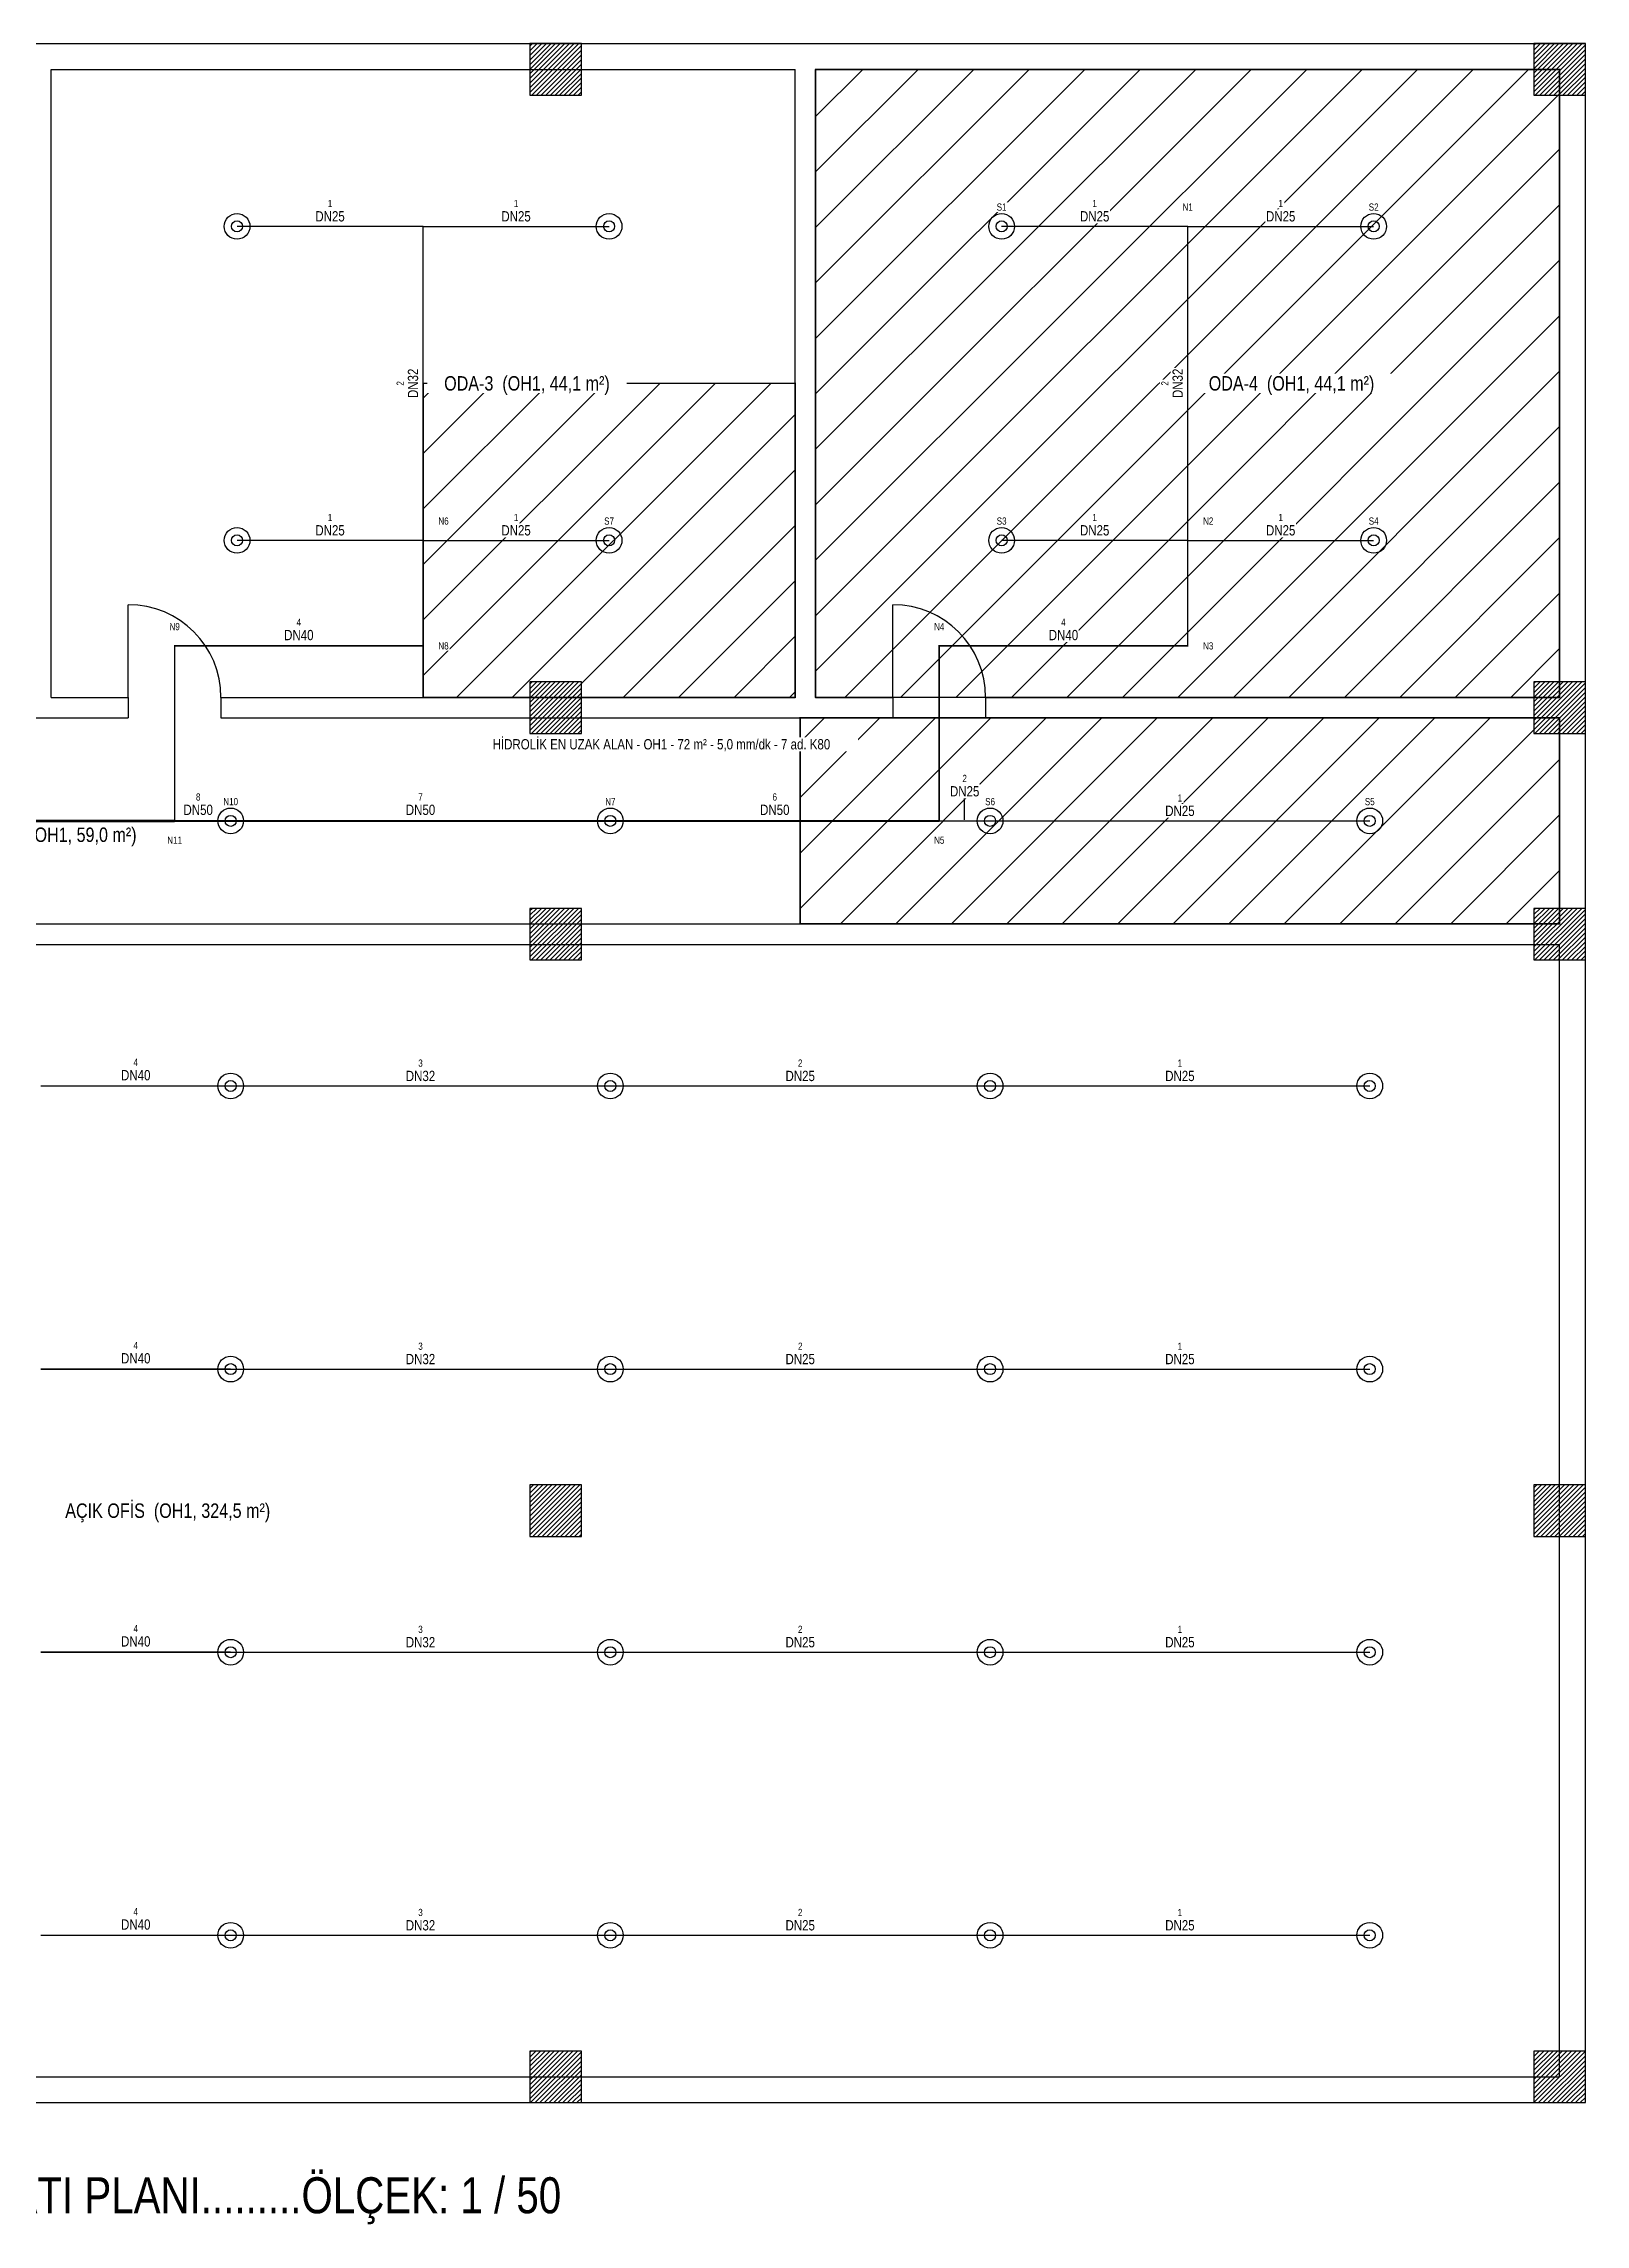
# Model space of a CAD drawing. Header units: centimetres. Extents: x 0 to 5680, y -426 to 2228.
# Drawn here: x 1503 to 3000, y -118 to 2000 of the extents above; entities that cross this region are included whole.
import ezdxf
from ezdxf.enums import TextEntityAlignment as Align

# ---------------------------------------------------------------- set-up
doc = ezdxf.new("R2010")
doc.units = ezdxf.units.CM
doc.linetypes.add('DASHED', pattern=[1.524, 1.27, -0.254])
for name, color, linetype in [('ROTAS-MIMARI-DUVAR', 8, 'Continuous'), ('ROTAS-MIMARI-KAPI', 8, 'Continuous'), ('ROTAS-MIMARI-KOLON', 8, 'Continuous'), ('ROTAS-MIMARI-KOLON-TARAMA', 9, 'Continuous'), ('ROTAS-MIMARI-MAHAL', 7, 'Continuous'), ('ROTAS-YANGIN-BASLIK', 7, 'Continuous'), ('ROTAS-YANGIN-DUGUM', 3, 'Continuous'), ('ROTAS-YANGIN-HIDROLIK-ALAN', 2, 'Continuous'), ('ROTAS-YANGIN-HIDROLIK-TARAMA', 8, 'Continuous'), ('ROTAS-YANGIN-SPR-BORU', 140, 'Continuous'), ('ROTAS-YANGIN-SPR-CAP', 141, 'Continuous'), ('ROTAS-YANGIN-SPRINKLER', 15, 'Continuous')]:
    doc.layers.add(name, color=color, linetype=linetype)
doc.styles.add('ROTAS', font='arial.ttf')

# ---------------------------------------------------------------- blocks, each defined once
blk = doc.blocks.new('ROTAS-SPR-SARKIK')
for radius in [12.5, 5.37]:
    blk.add_circle((0, 0), radius)

msp = doc.modelspace()

# ---------------------------------------------------------------- hatches: boundary and pattern name
at = {"layer": 'ROTAS-MIMARI-KOLON-TARAMA'}
h = msp.add_hatch(dxfattribs=at)
h.set_pattern_fill('ANSI31')
h.paths.add_polyline_path([(1975, 1950), (2025, 1950), (2025, 2000), (1975, 2000)])
h = msp.add_hatch(dxfattribs=at)
h.set_pattern_fill('ANSI31')
h.paths.add_polyline_path([(2950, 1950), (3000, 1950), (3000, 2000), (2950, 2000)])
h = msp.add_hatch(dxfattribs=at)
h.set_pattern_fill('ANSI31')
h.paths.add_polyline_path([(1975, 1330), (2025, 1330), (2025, 1380), (1975, 1380)])
h = msp.add_hatch(dxfattribs=at)
h.set_pattern_fill('ANSI31')
h.paths.add_polyline_path([(2950, 1330), (3000, 1330), (3000, 1380), (2950, 1380)])
h = msp.add_hatch(dxfattribs=at)
h.set_pattern_fill('ANSI31')
h.paths.add_polyline_path([(1975, 1110), (2025, 1110), (2025, 1160), (1975, 1160)])
h = msp.add_hatch(dxfattribs=at)
h.set_pattern_fill('ANSI31')
h.paths.add_polyline_path([(2950, 1110), (3000, 1110), (3000, 1160), (2950, 1160)])
h = msp.add_hatch(dxfattribs=at)
h.set_pattern_fill('ANSI31')
h.paths.add_polyline_path([(1975, 550), (2025, 550), (2025, 600), (1975, 600)])
h = msp.add_hatch(dxfattribs=at)
h.set_pattern_fill('ANSI31')
h.paths.add_polyline_path([(2950, 550), (3000, 550), (3000, 600), (2950, 600)])
h = msp.add_hatch(dxfattribs=at)
h.set_pattern_fill('ANSI31')
h.paths.add_polyline_path([(1975, 0), (2025, 0), (2025, 50), (1975, 50)])
h = msp.add_hatch(dxfattribs=at)
h.set_pattern_fill('ANSI31')
h.paths.add_polyline_path([(2950, 0), (3000, 0), (3000, 50), (2950, 50)])
at = {"layer": 'ROTAS-YANGIN-HIDROLIK-TARAMA'}
h = msp.add_hatch(dxfattribs=at)
h.set_pattern_fill('ANSI31', scale=12)
h.paths.add_polyline_path([(2252.5, 1975), (2975, 1975), (2975, 1365), (2252.5, 1365)])
h = msp.add_hatch(dxfattribs=at)
h.set_pattern_fill('ANSI31', scale=12)
h.paths.add_polyline_path([(2232.5, 1670), (2232.5, 1365), (1871.275, 1365), (1871.275, 1670)])
h = msp.add_hatch(dxfattribs=at)
h.set_pattern_fill('ANSI31', scale=12)
h.paths.add_polyline_path([(2974.975, 1345), (2974.975, 1145), (2237.525, 1145), (2237.525, 1345)])

# ---------------------------------------------------------------- linework, layer by layer
at = {"layer": 'ROTAS-MIMARI-DUVAR'}
for p, q in [((0, 2000), (3000, 2000)), ((3000, 0), (3000, 2000)), ((1510, 1975), (2232.5, 1975)), ((1510, 1365), (1510, 1975)), ((2232.5, 1365), (2232.5, 1975)), ((2252.5, 1975), (2975, 1975)), ((2252.5, 1365), (2252.5, 1975)), ((2975, 1365), (2975, 1975)), ((1510, 1365), (1585, 1365)), ((1675, 1365), (2232.5, 1365)), ((2252.5, 1365), (2327.5, 1365)), ((2417.5, 1365), (2975, 1365)), ((932.5, 1345), (1585, 1345)), ((1675, 1345), (2327.5, 1345)), ((2417.5, 1345), (2975, 1345)), ((2975, 1145), (2975, 1345)), ((1350, 1145), (2975, 1145)), ((1350, 1125), (2975, 1125)), ((2975, 25), (2975, 1125)), ((25, 25), (2975, 25)), ((0, 0), (3000, 0))]:
    msp.add_line(p, q, dxfattribs=at)
at = {"layer": 'ROTAS-MIMARI-KAPI'}
for p, q in [((1585, 1365), (1585, 1455)), ((2327.5, 1365), (2327.5, 1455)), ((1585, 1365), (1585, 1345)), ((1675, 1365), (1675, 1345)), ((2327.5, 1365), (2327.5, 1345)), ((2417.5, 1365), (2417.5, 1345))]:
    msp.add_line(p, q, dxfattribs=at)
for centre in [(1585, 1365), (2327.5, 1365)]:
    msp.add_arc(centre, 90, 0, 90, dxfattribs=at)
at = {"layer": 'ROTAS-MIMARI-KOLON'}
for points in [[(1975, 1950), (2025, 1950), (2025, 2000), (1975, 2000)], [(2950, 1950), (3000, 1950), (3000, 2000), (2950, 2000)], [(1975, 1330), (2025, 1330), (2025, 1380), (1975, 1380)], [(2950, 1330), (3000, 1330), (3000, 1380), (2950, 1380)], [(1975, 1110), (2025, 1110), (2025, 1160), (1975, 1160)], [(2950, 1110), (3000, 1110), (3000, 1160), (2950, 1160)], [(1975, 550), (2025, 550), (2025, 600), (1975, 600)], [(2950, 550), (3000, 550), (3000, 600), (2950, 600)], [(1975, 0), (2025, 0), (2025, 50), (1975, 50)], [(2950, 0), (3000, 0), (3000, 50), (2950, 50)]]:
    msp.add_lwpolyline(points, close=True, dxfattribs=at)
at = {"layer": 'ROTAS-YANGIN-HIDROLIK-ALAN', "linetype": 'DASHED', "ltscale": 8, "const_width": 1.5}
for points in [[(2252.5, 1975), (2975, 1975), (2975, 1365), (2252.5, 1365)], [(2232.5, 1670), (2232.5, 1365), (1871.275, 1365), (1871.275, 1670)], [(2974.975, 1345), (2974.975, 1145), (2237.525, 1145), (2237.525, 1345)]]:
    msp.add_lwpolyline(points, close=True, dxfattribs=at)
at = {"layer": 'ROTAS-YANGIN-SPR-BORU'}
for points in [[(1871.2, 1822.5), (1690.6, 1822.5)], [(1871.2, 1517.5), (1871.2, 1822.5)], [(1871.2, 1822.5), (2051.9, 1822.5)], [(2613.8, 1822.5), (2433.1, 1822.5)], [(2613.8, 1517.5), (2613.8, 1822.5)], [(2613.8, 1822.5), (2794.4, 1822.5)], [(1871.2, 1517.5), (1690.6, 1517.5)], [(1871.2, 1517.5), (2051.9, 1517.5)], [(2613.8, 1517.5), (2433.1, 1517.5)], [(2613.8, 1517.5), (2794.4, 1517.5)], [(2372.5, 1245), (2421.9, 1245)], [(2421.9, 1245), (2790.6, 1245)], [(1684.4, 987.5), (2053.1, 987.5)], [(2053.1, 987.5), (2421.9, 987.5)], [(2421.9, 987.5), (2790.6, 987.5)], [(1684.4, 712.5), (2053.1, 712.5)], [(2053.1, 712.5), (2421.9, 712.5)], [(2421.9, 712.5), (2790.6, 712.5)], [(1684.4, 437.5), (2053.1, 437.5)], [(2053.1, 437.5), (2421.9, 437.5)], [(2421.9, 437.5), (2790.6, 437.5)], [(1684.4, 162.5), (2053.1, 162.5)], [(2053.1, 162.5), (2421.9, 162.5)], [(2421.9, 162.5), (2790.6, 162.5)]]:
    msp.add_lwpolyline(points, dxfattribs=at)
for points, const_width in [([(1630, 1245), (1630, 1415), (1871.2, 1415), (1871.2, 1517.5)], 1.5), ([(2372.5, 1245), (2372.5, 1415), (2613.8, 1415), (2613.8, 1517.5)], 1.5), ([(1315.6, 1245), (1630, 1245)], 2.5), ([(1630, 1245), (1684.4, 1245)], 2), ([(1684.4, 1245), (2053.1, 1245)], 2), ([(2053.1, 1245), (2372.5, 1245)], 2), ([(1500, 987.5), (1684.4, 987.5)], 1.5), ([(1500, 712.5), (1684.4, 712.5)], 1.5), ([(1500, 437.5), (1684.4, 437.5)], 1.5), ([(1500, 162.5), (1684.4, 162.5)], 1.5)]:
    msp.add_lwpolyline(points, dxfattribs=dict(at, const_width=const_width))
at = {"layer": 'ROTAS-YANGIN-SPR-CAP'}
msp.add_line((2397.2, 1246), (2397.2, 1267), dxfattribs=at)

# ---------------------------------------------------------------- block references
at = {"layer": 'ROTAS-YANGIN-SPRINKLER'}
for p in [(1690.6, 1822.5), (2051.9, 1822.5), (2433.1, 1822.5), (2794.4, 1822.5), (1690.6, 1517.5), (2051.9, 1517.5), (2433.1, 1517.5), (2794.4, 1517.5), (1684.4, 1245), (2053.1, 1245), (2421.9, 1245), (2790.6, 1245), (1684.4, 987.5), (2053.1, 987.5), (2421.9, 987.5), (2790.6, 987.5), (1684.4, 712.5), (2053.1, 712.5), (2421.9, 712.5), (2790.6, 712.5), (1684.4, 437.5), (2053.1, 437.5), (2421.9, 437.5), (2790.6, 437.5), (1684.4, 162.5), (2053.1, 162.5), (2421.9, 162.5), (2790.6, 162.5)]:
    msp.add_blockref('ROTAS-SPR-SARKIK', p, dxfattribs=at)

# ---------------------------------------------------------------- texts
at = {"layer": 'ROTAS-YANGIN-BASLIK', "style": 'ROTAS', "width": 0.8}
msp.add_text('1. KAT SPRİNKLER TESİSATI PLANI.........ÖLÇEK: 1 / 50', height=35, dxfattribs=at).set_placement((1500, -90), align=Align.MIDDLE_CENTER)

# ---------------------------------------------------------------- wipeouts: each hides what was drawn before it
for points in [[(1621.88, 1221.55), (1638.12, 1221.55), (1638.12, 1231), (1621.88, 1231)], [(1504, 565.55), (1742.56, 565.55), (1742.56, 584.45), (1504, 584.45)]]:
    msp.add_wipeout(points)

# ---------------------------------------------------------------- next in the draw order: texts
at = {"layer": 'ROTAS-MIMARI-MAHAL', "style": 'ROTAS', "width": 0.8}
msp.add_text('AÇIK OFİS  (OH1, 324,5 m²)', height=14, dxfattribs=at).set_placement((1623.28, 575), align=Align.MIDDLE_CENTER)
at = {"layer": 'ROTAS-YANGIN-DUGUM', "style": 'ROTAS', "width": 0.8}
msp.add_text('N11', height=7, dxfattribs=at).set_placement((1630, 1226.275), align=Align.MIDDLE_CENTER)

# ---------------------------------------------------------------- next in the draw order: wipeouts: each hides what was drawn before it
for points in [[(2427.22, 1836.5), (2438.98, 1836.5), (2438.98, 1845.95), (2427.22, 1845.95)], [(2607.92, 1836.5), (2619.68, 1836.5), (2619.68, 1845.95), (2607.92, 1845.95)], [(2788.52, 1836.5), (2800.28, 1836.5), (2800.28, 1845.95), (2788.52, 1845.95)], [(1766.1, 1825.5), (1795.7, 1825.5), (1795.7, 1839), (1766.1, 1839)], [(1946.75, 1825.5), (1976.35, 1825.5), (1976.35, 1839), (1946.75, 1839)], [(2508.65, 1825.5), (2538.25, 1825.5), (2538.25, 1839), (2508.65, 1839)], [(2689.3, 1825.5), (2718.9, 1825.5), (2718.9, 1839), (2689.3, 1839)], [(1854.7, 1655.2), (1868.2, 1655.2), (1868.2, 1684.8), (1854.7, 1684.8)], [(2597.3, 1655.2), (2610.8, 1655.2), (2610.8, 1684.8), (2597.3, 1684.8)], [(1766.1, 1520.5), (1795.7, 1520.5), (1795.7, 1534), (1766.1, 1534)], [(1885.2, 1531.5), (1896.96, 1531.5), (1896.96, 1540.95), (1885.2, 1540.95)], [(1946.75, 1520.5), (1976.35, 1520.5), (1976.35, 1534), (1946.75, 1534)], [(2046.02, 1531.5), (2057.78, 1531.5), (2057.78, 1540.95), (2046.02, 1540.95)], [(2427.22, 1531.5), (2438.98, 1531.5), (2438.98, 1540.95), (2427.22, 1540.95)], [(2508.65, 1520.5), (2538.25, 1520.5), (2538.25, 1534), (2508.65, 1534)], [(2627.8, 1531.5), (2639.56, 1531.5), (2639.56, 1540.95), (2627.8, 1540.95)], [(2689.3, 1520.5), (2718.9, 1520.5), (2718.9, 1534), (2689.3, 1534)], [(2788.52, 1531.5), (2800.28, 1531.5), (2800.28, 1540.95), (2788.52, 1540.95)], [(1624.12, 1429), (1635.88, 1429), (1635.88, 1438.45), (1624.12, 1438.45)], [(1735.8, 1418.75), (1765.4, 1418.75), (1765.4, 1432.25), (1735.8, 1432.25)], [(1885.2, 1410.275), (1896.96, 1410.275), (1896.96, 1419.725), (1885.2, 1419.725)], [(2366.62, 1429), (2378.38, 1429), (2378.38, 1438.45), (2366.62, 1438.45)], [(2478.35, 1418.75), (2507.95, 1418.75), (2507.95, 1432.25), (2478.35, 1432.25)], [(2627.8, 1410.275), (2639.56, 1410.275), (2639.56, 1419.725), (2627.8, 1419.725)], [(1911.93, 1312.688), (2293.53, 1312.688), (2293.53, 1326.188), (1911.93, 1326.188)], [(2382.4, 1267), (2412, 1267), (2412, 1280.5), (2382.4, 1280.5)], [(1638.048, 1249), (1667.648, 1249), (1667.648, 1262.5), (1638.048, 1262.5)], [(1853.95, 1249), (1883.55, 1249), (1883.55, 1262.5), (1853.95, 1262.5)], [(2047.22, 1259), (2058.98, 1259), (2058.98, 1268.45), (2047.22, 1268.45)], [(2198, 1249), (2227.6, 1249), (2227.6, 1262.5), (2198, 1262.5)], [(2591.45, 1248), (2621.05, 1248), (2621.05, 1261.5), (2591.45, 1261.5)], [(2784.72, 1259), (2796.48, 1259), (2796.48, 1268.45), (2784.72, 1268.45)], [(1394.16, 1222.1), (1605.84, 1222.1), (1605.84, 1241), (1394.16, 1241)], [(2366.62, 1221.55), (2378.38, 1221.55), (2378.38, 1231), (2366.62, 1231)], [(1577.4, 991.25), (1607, 991.25), (1607, 1004.75), (1577.4, 1004.75)], [(1853.95, 990.5), (1883.55, 990.5), (1883.55, 1004), (1853.95, 1004)], [(2222.7, 990.5), (2252.3, 990.5), (2252.3, 1004), (2222.7, 1004)], [(2591.45, 990.5), (2621.05, 990.5), (2621.05, 1004), (2591.45, 1004)], [(1577.4, 716.25), (1607, 716.25), (1607, 729.75), (1577.4, 729.75)], [(1853.95, 715.5), (1883.55, 715.5), (1883.55, 729), (1853.95, 729)], [(2222.7, 715.5), (2252.3, 715.5), (2252.3, 729), (2222.7, 729)], [(2591.45, 715.5), (2621.05, 715.5), (2621.05, 729), (2591.45, 729)], [(1577.4, 441.25), (1607, 441.25), (1607, 454.75), (1577.4, 454.75)], [(1853.95, 440.5), (1883.55, 440.5), (1883.55, 454), (1853.95, 454)], [(2222.7, 440.5), (2252.3, 440.5), (2252.3, 454), (2222.7, 454)], [(2591.45, 440.5), (2621.05, 440.5), (2621.05, 454), (2591.45, 454)], [(1577.4, 166.25), (1607, 166.25), (1607, 179.75), (1577.4, 179.75)], [(1853.95, 165.5), (1883.55, 165.5), (1883.55, 179), (1853.95, 179)], [(2222.7, 165.5), (2252.3, 165.5), (2252.3, 179), (2222.7, 179)], [(2591.45, 165.5), (2621.05, 165.5), (2621.05, 179), (2591.45, 179)]]:
    msp.add_wipeout(points)

# ---------------------------------------------------------------- next in the draw order: texts
at = {"layer": 'ROTAS-MIMARI-MAHAL', "style": 'ROTAS', "width": 0.8}
msp.add_text('KORİDOR  (OH1, 59,0 m²)', height=14, dxfattribs=at).set_placement((1500, 1231.55), align=Align.MIDDLE_CENTER)
at = {"layer": 'ROTAS-YANGIN-DUGUM', "style": 'ROTAS', "width": 0.8}
for s, p in [('S1', (2433.1, 1841.225)), ('N1', (2613.8, 1841.225)), ('S2', (2794.4, 1841.225)), ('N6', (1891.08, 1536.225)), ('S7', (2051.9, 1536.225)), ('S3', (2433.1, 1536.225)), ('N2', (2633.68, 1536.225)), ('S4', (2794.4, 1536.225)), ('N9', (1630, 1433.725)), ('N4', (2372.5, 1433.725)), ('N8', (1891.08, 1415)), ('N3', (2633.68, 1415)), ('N7', (2053.1, 1263.725)), ('S5', (2790.6, 1263.725)), ('N5', (2372.5, 1226.275))]:
    msp.add_text(s, height=7, dxfattribs=at).set_placement(p, align=Align.MIDDLE_CENTER)
at = {"layer": 'ROTAS-YANGIN-HIDROLIK-ALAN', "style": 'ROTAS', "width": 0.8}
msp.add_text('HİDROLİK EN UZAK ALAN - OH1 - 72 m² - 5,0 mm/dk - 7 ad. K80', height=10, dxfattribs=at).set_placement((2102.73, 1319.438), align=Align.MIDDLE_CENTER)
at = {"layer": 'ROTAS-YANGIN-SPR-CAP', "style": 'ROTAS', "width": 0.8}
for s, p in [('DN25', (1780.9, 1832.25)), ('DN25', (1961.55, 1832.25)), ('DN25', (2523.45, 1832.25)), ('DN25', (2704.1, 1832.25)), ('DN25', (1780.9, 1527.25)), ('DN25', (1961.55, 1527.25)), ('DN25', (2523.45, 1527.25)), ('DN25', (2704.1, 1527.25)), ('DN40', (1750.6, 1425.5)), ('DN40', (2493.15, 1425.5)), ('DN25', (2397.2, 1273.75)), ('DN50', (1652.848, 1255.75)), ('DN50', (1868.75, 1255.75)), ('DN50', (2212.8, 1255.75)), ('DN25', (2606.25, 1254.75)), ('DN40', (1592.2, 998)), ('DN32', (1868.75, 997.25)), ('DN25', (2237.5, 997.25)), ('DN25', (2606.25, 997.25)), ('DN40', (1592.2, 723)), ('DN32', (1868.75, 722.25)), ('DN25', (2237.5, 722.25)), ('DN25', (2606.25, 722.25)), ('DN40', (1592.2, 448)), ('DN32', (1868.75, 447.25)), ('DN25', (2237.5, 447.25)), ('DN25', (2606.25, 447.25)), ('DN40', (1592.2, 173)), ('DN32', (1868.75, 172.25)), ('DN25', (2237.5, 172.25)), ('DN25', (2606.25, 172.25))]:
    msp.add_text(s, height=10, dxfattribs=at).set_placement(p, align=Align.MIDDLE_CENTER)
for p in [(1861.45, 1670), (2604.05, 1670)]:
    msp.add_text('DN32', height=10, rotation=90, dxfattribs=at).set_placement(p, align=Align.MIDDLE_CENTER)

# ---------------------------------------------------------------- next in the draw order: wipeouts: each hides what was drawn before it
for points in [[(1777.26, 1840), (1784.54, 1840), (1784.54, 1849.45), (1777.26, 1849.45)], [(1957.91, 1840), (1965.19, 1840), (1965.19, 1849.45), (1957.91, 1849.45)], [(2519.81, 1840), (2527.09, 1840), (2527.09, 1849.45), (2519.81, 1849.45)], [(2700.46, 1840), (2707.74, 1840), (2707.74, 1849.45), (2700.46, 1849.45)], [(1844.25, 1666.36), (1853.7, 1666.36), (1853.7, 1673.64), (1844.25, 1673.64)], [(1875.25, 1660.55), (2069.01, 1660.55), (2069.01, 1679.45), (1875.25, 1679.45)], [(2586.85, 1666.36), (2596.3, 1666.36), (2596.3, 1673.64), (2586.85, 1673.64)], [(2617.75, 1660.55), (2811.51, 1660.55), (2811.51, 1679.45), (2617.75, 1679.45)], [(1777.26, 1535), (1784.54, 1535), (1784.54, 1544.45), (1777.26, 1544.45)], [(1957.91, 1535), (1965.19, 1535), (1965.19, 1544.45), (1957.91, 1544.45)], [(2519.81, 1535), (2527.09, 1535), (2527.09, 1544.45), (2519.81, 1544.45)], [(2700.46, 1535), (2707.74, 1535), (2707.74, 1544.45), (2700.46, 1544.45)], [(1746.96, 1433.25), (1754.24, 1433.25), (1754.24, 1442.7), (1746.96, 1442.7)], [(2489.51, 1433.25), (2496.79, 1433.25), (2496.79, 1442.7), (2489.51, 1442.7)], [(1649.208, 1263.5), (1656.488, 1263.5), (1656.488, 1272.95), (1649.208, 1272.95)], [(1865.11, 1263.5), (1872.39, 1263.5), (1872.39, 1272.95), (1865.11, 1272.95)], [(2209.16, 1263.5), (2216.44, 1263.5), (2216.44, 1272.95), (2209.16, 1272.95)], [(2393.56, 1281.5), (2400.84, 1281.5), (2400.84, 1290.95), (2393.56, 1290.95)], [(2602.61, 1262.5), (2609.89, 1262.5), (2609.89, 1271.95), (2602.61, 1271.95)], [(1676.28, 1259), (1692.52, 1259), (1692.52, 1268.45), (1676.28, 1268.45)], [(2416.02, 1259), (2427.78, 1259), (2427.78, 1268.45), (2416.02, 1268.45)], [(1588.56, 1005.75), (1595.84, 1005.75), (1595.84, 1015.2), (1588.56, 1015.2)], [(1865.11, 1005), (1872.39, 1005), (1872.39, 1014.45), (1865.11, 1014.45)], [(2233.86, 1005), (2241.14, 1005), (2241.14, 1014.45), (2233.86, 1014.45)], [(2602.61, 1005), (2609.89, 1005), (2609.89, 1014.45), (2602.61, 1014.45)], [(1588.56, 730.75), (1595.84, 730.75), (1595.84, 740.2), (1588.56, 740.2)], [(1865.11, 730), (1872.39, 730), (1872.39, 739.45), (1865.11, 739.45)], [(2233.86, 730), (2241.14, 730), (2241.14, 739.45), (2233.86, 739.45)], [(2602.61, 730), (2609.89, 730), (2609.89, 739.45), (2602.61, 739.45)], [(1588.56, 455.75), (1595.84, 455.75), (1595.84, 465.2), (1588.56, 465.2)], [(1865.11, 455), (1872.39, 455), (1872.39, 464.45), (1865.11, 464.45)], [(2233.86, 455), (2241.14, 455), (2241.14, 464.45), (2233.86, 464.45)], [(2602.61, 455), (2609.89, 455), (2609.89, 464.45), (2602.61, 464.45)], [(1588.56, 180.75), (1595.84, 180.75), (1595.84, 190.2), (1588.56, 190.2)], [(1865.11, 180), (1872.39, 180), (1872.39, 189.45), (1865.11, 189.45)], [(2233.86, 180), (2241.14, 180), (2241.14, 189.45), (2233.86, 189.45)], [(2602.61, 180), (2609.89, 180), (2609.89, 189.45), (2602.61, 189.45)]]:
    msp.add_wipeout(points)

# ---------------------------------------------------------------- next in the draw order: texts
at = {"layer": 'ROTAS-MIMARI-MAHAL', "style": 'ROTAS', "width": 0.8}
for s, p in [('ODA-3  (OH1, 44,1 m²)', (1972.13, 1670)), ('ODA-4  (OH1, 44,1 m²)', (2714.63, 1670))]:
    msp.add_text(s, height=14, dxfattribs=at).set_placement(p, align=Align.MIDDLE_CENTER)
at = {"layer": 'ROTAS-YANGIN-DUGUM', "style": 'ROTAS', "width": 0.8}
for s, p in [('N10', (1684.4, 1263.725)), ('S6', (2421.9, 1263.725))]:
    msp.add_text(s, height=7, dxfattribs=at).set_placement(p, align=Align.MIDDLE_CENTER)
at = {"layer": 'ROTAS-YANGIN-SPR-CAP', "style": 'ROTAS', "width": 0.8}
for s, p in [('1', (1780.9, 1844.725)), ('1', (1961.55, 1844.725)), ('1', (2523.45, 1844.725)), ('1', (2704.1, 1844.725)), ('1', (1780.9, 1539.725)), ('1', (1961.55, 1539.725)), ('1', (2523.45, 1539.725)), ('1', (2704.1, 1539.725)), ('4', (1750.6, 1437.975)), ('4', (2493.15, 1437.975)), ('8', (1652.848, 1268.225)), ('7', (1868.75, 1268.225)), ('6', (2212.8, 1268.225)), ('2', (2397.2, 1286.225)), ('1', (2606.25, 1267.225)), ('4', (1592.2, 1010.475)), ('3', (1868.75, 1009.725)), ('2', (2237.5, 1009.725)), ('1', (2606.25, 1009.725)), ('4', (1592.2, 735.475)), ('3', (1868.75, 734.725)), ('2', (2237.5, 734.725)), ('1', (2606.25, 734.725)), ('4', (1592.2, 460.475)), ('3', (1868.75, 459.725)), ('2', (2237.5, 459.725)), ('1', (2606.25, 459.725)), ('4', (1592.2, 185.475)), ('3', (1868.75, 184.725)), ('2', (2237.5, 184.725)), ('1', (2606.25, 184.725))]:
    msp.add_text(s, height=7, dxfattribs=at).set_placement(p, align=Align.MIDDLE_CENTER)
for p in [(1848.975, 1670), (2591.575, 1670)]:
    msp.add_text('2', height=7, rotation=90, dxfattribs=at).set_placement(p, align=Align.MIDDLE_CENTER)

doc.saveas('drawing.dxf')
